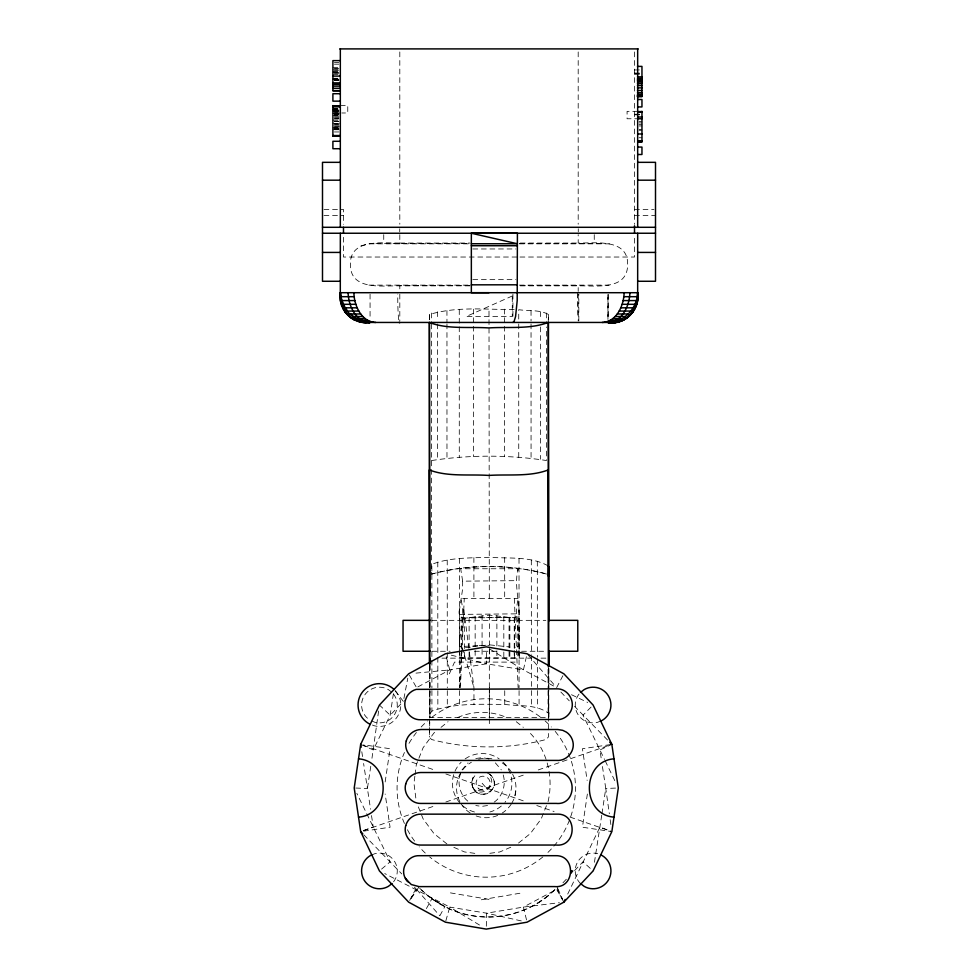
<?xml version="1.0" encoding="UTF-8"?>
<svg xmlns="http://www.w3.org/2000/svg" width="978" height="978" viewBox="0 0 978 978"><rect width="100%" height="100%" fill="white"/><g stroke="black" fill="none" stroke-linecap="round" stroke-linejoin="round"><path stroke-width="0.73" stroke-dasharray="4.89 3.67" d="M469.941 285.845L399.806 285.857C382.581 285.454 350.417 290.869 350.368 264.708C349.611 238.265 382.691 243.216 399.806 243.057L399.806 234.647M459.623 639.331L459.623 644.037M489.342 692.668L489.342 689.686M520.259 285.845L578.194 285.845C595.419 285.466 627.583 290.857 627.631 264.708C628.389 238.265 595.309 243.216 578.194 243.057L578.194 234.647M578.817 320.955L578.817 294.195M429.819 664.857L429.88 717.424L429.88 690.725M462.655 581.164L462.631 588.915L459.611 609.16L459.611 657.962L519.245 657.962L519.11 615.602C519.281 599.917 514.11 584.355 518.096 568.756L460.699 568.756L462.655 581.164L516.543 580.651M577.582 292.935L577.57 296.762A26.284 1.1 90 0 0 578.022 317.642L578.194 317.642M459.611 609.16C456.983 616.861 463.535 620.052 470.296 617.497L514.379 617.595L519.11 615.602M460.455 687.693L464.244 598.487M486.323 926.203L486.592 913.183L523.413 907.083L559.379 902.694M429.403 691.458L429.415 717.424L548.805 717.424L548.389 690.627M548.34 690.676L548.365 736.984L546.335 739.417C509.44 749.368 468.352 749.392 431.457 739.478L429.428 737.045L429.77 721.947M429.88 714.013L431.921 711.092C455.1 702.827 480.491 704.368 504.746 704.404C519.232 706.397 536.653 704.074 548.817 713.475M548.206 322.447L548.462 314.451C539.636 309.549 528.475 311.151 518.731 309.708L518.731 319.61M429.354 319.782L429.538 314.464C457.386 305.967 488.303 309.806 517.289 309.647M459.599 651.238L459.611 687.693L461.482 649.93M461.567 648.414L463.584 607.631L473.951 687.693L473.963 704.429M459.611 687.693L460.626 676.69M414.855 776.202L413.963 783.268L416.102 800.261M415.027 774.784L416.286 764.869L418.376 759.6M548.059 801.679C553.915 776.752 547.02 748.72 528.047 731.116M471.775 782.033L473.095 776.935L474.672 774.833M514.978 795.676L515.993 787.987M378.608 711.03L371.677 760.334M385.161 781.948L390.075 748.732L363.608 744.808M587.362 794.026L582.436 827.229L610.382 831.373M393.388 693.72L390.173 715.199L373.241 749.955L360.674 744.368L434.293 769.943M370.772 766.263L367.41 788.488L370.552 809.234M601.727 815.163L594.233 863.611M601.959 813.684L605.773 788.488L602.399 766.263M403.914 698.5L407.802 678.17M526.409 656.703L523.413 669.906L555.308 686.898M459.611 638.891L461.787 626.116A27.897 10.672 90 0 0 461.848 603.402L460.699 598.487L518.096 598.487M517.949 600.431L517.362 602.888A27.311 10.452 -90 0 0 517.435 625.602L519.037 643.561M445.846 920.824L449.758 907.083L384.733 873.562M460.662 773.378C456.714 783.378 460.247 795.982 469.147 802.156M418.902 758.28L423.095 747.73L433.939 732.999L436.286 731.116M546.482 805.627L541.237 818.818L530.406 833.537L517.448 843.904M449.367 673.818L454.513 662.106L518.01 662.106M567.705 894.075L599.942 827.021L610.529 831.08M489.452 774.136C506.494 787.73 475.467 805.774 472.068 784.283M556.641 687.607L563.878 673.818M439.868 915.763L444.856 906.606L428.217 896.056L418.67 887.401L409.476 900.921M426.384 908.586L431.934 898.745L444.856 906.606M472.839 787.559L472.105 784.662M414.427 887.156L416.542 889.369L409.427 900.872L414.965 890.53L416.115 891.166M462.019 769.857L467.973 762.877M431.567 323.962L431.64 574.098C468.376 563.854 509.893 563.939 546.751 574.037M562.973 882.743L567.191 878.33M574.575 870.603L583.01 861.777L593.096 870.933M591.079 707.07L583.01 715.199L604.526 759.466M489.868 792.094L490.663 791.312M537.191 903.501L547.766 896.056L557.301 887.401L558.352 891.985L563.878 902.144L556.641 889.369L523.413 907.083L526.739 920.824M419.733 888.354L428.217 896.056L438.78 903.501L450.271 909.381A95.661 95.661 0 0 0 547.79 896.129L556.25 888.354M381.579 869.1L390.173 861.777L356.836 793.366M494.183 802.156C503.083 795.982 506.604 783.378 502.668 773.378M441.005 727.351L448.058 721.703M472.777 787.339C479.819 799.613 499.232 785.493 488.658 774.833M417.863 686.898L449.758 669.906L486.592 663.793L523.413 669.906L490.1 649.245M457.655 717.559C472.839 710.676 491.494 710.676 506.677 717.559M510.785 847.205L499.819 851.948L489.526 853.354M600.712 721.018L597.717 722.265A17.836 17.836 0 0 1 580.48 692.424M371.799 854.943L374.806 853.696A17.836 17.836 0 0 1 392.044 883.55M517.704 646.556L519.11 645.333M548.022 565.797C530.479 556.03 508.707 558.707 489.281 557.301C470.1 558.059 450.027 557.313 431.848 564.306L431.885 658.744M431.64 574.098C468.523 564.159 509.611 564.135 546.506 574.049M363.461 830.579L373.241 827.021L371.444 815.163M363.559 830.591L435.736 805.53M445.846 802.021L526.677 773.953M538.23 769.943L611.849 744.368L599.942 749.955L601.507 760.334M360.906 245.906L368.559 243.84L469.183 243.84M470.296 617.497L489.489 615.125L507.423 617.155M472.729 646.654L489.489 644.857L509.856 646.996M431.579 460.54C469.379 454.733 508.646 454.733 546.445 460.528L546.433 326.994M481.298 899.784L522.105 892.877M514.624 647.302L515.382 647.191M610.382 744.588L582.436 748.732L587.142 780.432M363.608 831.153L390.075 827.229L385.161 794.026M475.797 758.512L481.665 757.681L487.533 758.512L491.641 760.334M487.533 805.554L481.665 806.385L475.797 805.554M415.98 673.121L449.758 669.906L445.455 653.769M470.296 647.24L463.853 647.803L459.611 646.103M615.529 788.097L605.773 788.488L609.331 813.757M477.79 645.627L461.922 646.507L473.951 687.693M479.171 645.578L489.318 645.382M459.623 614.392L519.037 613.829M462.9 617.949L515.382 617.46M334.39 62.421L338.853 62.421M334.39 64.169L338.853 64.169M332.899 67.348L338.853 67.348M334.39 68.497L338.853 68.497M332.899 69.145L338.853 69.206M634.514 69.951L641.959 69.951M334.39 70.159L338.853 70.159M332.899 71.15L338.853 71.076M332.899 71.981L338.853 71.981M332.899 72.506L338.853 72.506M334.39 72.678L338.853 72.629M634.514 73.13L641.959 73.13M634.514 73.301L641.959 73.301M334.39 73.729L338.853 73.729M332.899 74.255L338.853 74.255M634.514 74.279L641.959 74.279M332.899 78.289L338.853 78.289M332.899 78.705L338.853 78.705M332.899 79.022L338.853 79.022M332.899 79.242L338.853 79.242M334.39 79.536L338.853 79.536M332.899 79.634L338.853 79.634M334.39 79.78L338.853 79.78M334.39 80.428L338.853 80.44M334.39 80.612L338.853 80.612M340.332 105.563L347.765 105.563L347.765 112.983L341.823 112.983M332.899 108.802L338.853 108.827M332.899 108.961L338.853 109.023M332.899 109.108L338.853 109.267M332.899 109.475L338.853 109.475M332.899 109.585L338.853 109.634M332.899 109.695L338.853 109.719M332.899 109.915L338.853 110.001M332.899 110.612L338.853 110.697M332.899 110.82L338.853 110.82M332.899 111.04L338.853 110.942M332.899 111.223L338.853 111.223M637.668 111.345L627.081 111.345L627.081 118.766L637.668 118.766M334.39 111.614L338.853 111.614M334.39 112.201L340.332 112.201M332.899 113.118L338.853 113.118M332.899 113.216L338.853 113.216M334.39 113.375L340.332 113.375M334.39 113.851L338.853 113.851M334.39 114.035L338.853 114.035M634.514 114.243L641.959 114.181M634.514 114.524L641.959 114.426M334.39 114.732L338.853 114.732M634.514 114.585L641.959 114.609M634.514 114.805L641.959 114.891M332.899 115.612L338.853 115.612M334.39 116.076L338.853 116.076M334.39 117.128L338.853 117.189M334.39 118.167L338.853 118.167M334.39 118.9L338.853 118.888M332.899 120.16L338.853 120.16M334.39 121.248L338.853 121.248M334.39 121.431L338.853 121.431M639.099 121.394L641.959 121.394M639.099 122.91L641.959 122.91M334.39 123.424L340.332 123.424M332.899 123.705L338.853 123.705M334.39 124.512L338.853 124.389M639.099 124.671L641.959 124.683M334.39 125.221L338.853 125.221M639.099 125.954L641.959 125.954M334.39 126.651L340.332 126.651M334.39 127.189L338.853 127.189M332.899 127.715L338.853 127.825M332.899 128.191L338.853 128.191M334.39 128.473L338.853 128.473M334.39 129.023L338.853 129.023M334.39 129.353L338.853 129.353M332.899 129.463L338.853 129.463M639.099 129.487L641.959 129.487M334.39 129.732L338.853 129.732M639.099 130.294L641.959 130.294M334.39 131.957L338.853 131.957M639.099 137.739L641.959 137.739M323.999 209.451L343.486 209.451L343.486 224.329M634.514 209.451L654.013 209.451M323.999 215.404L343.486 215.404M634.514 215.404L655.505 215.404M399.806 243.057L469.941 243.057M520.259 243.057L578.194 243.057M375.943 243.363L469.134 243.363M519.55 243.363L602.057 243.363M519.489 243.84L609.441 243.84M472.826 248.962L515.932 248.962M516.946 257.031L343.486 257.031L343.486 234.732M519.978 257.031L634.514 257.031L634.514 234.732M472.826 279.647L515.932 279.647M368.95 285.124L469.244 285.124M519.391 285.124L609.049 285.124M469.941 285.625L399.806 285.625L399.806 291.334M520.259 285.625L578.194 285.625L578.194 291.334M431.921 620.345L545.871 620.345M431.921 651.262L450.149 651.262M474.464 651.262L498.768 651.262M521.567 651.262L545.871 651.262M441.934 658.145L530.333 658.145M541.005 658.145L548.621 658.145M355.674 788.036L367.41 788.488L363.596 763.488M474.807 853.354L464.513 851.948L453.547 847.205M450.418 892.877L491.225 899.784M521.286 920.909L486.592 913.183L449.758 907.083L482.35 926.741M451.335 655.199L486.592 663.793L486.31 649.685M445.846 773.953L526.677 802.021M536.788 805.53L554.11 811.544M569.991 817.058L611.849 831.593M372.422 725.053L374.586 725.859A21.382 21.382 0 0 0 394.036 689.429L403.352 701.409L390.173 715.199L379.427 705.04M371.799 721.018L374.806 722.265A17.836 17.836 0 0 0 392.044 692.424M571.494 694.71L587.692 702.448M431.934 898.745L438.829 903.366L450.32 909.198A96.247 96.247 0 0 0 547.766 896.056L547.79 896.129M391.567 692.057L388.352 689.588A17.836 17.836 0 0 0 364.281 695.615A17.836 17.836 0 0 0 369.525 719.869M516.274 721.703L523.34 727.351M446.885 843.904L433.939 833.537L423.095 818.818L417.337 804.307M495.357 762.877L501.311 769.857M607.582 740.053L574.575 706.373M363.828 834.821L401.775 873.916M560.859 692.021L569.294 700.847M416.542 889.369L439.477 915.396M528.059 654.893L555.651 686.483M482.166 783.268L486.262 787.987M409.354 675.065L416.542 687.607M605.186 760.823L615.028 781.19M557.9 888.733L562.68 899.467M361.799 751.727L362.691 757.608M610.174 819.698L611.226 827.131M514.33 598.487L518.12 687.693M429.77 665.529L429.88 717.424M548.768 669.404L548.805 717.424L548.328 668.487M608.218 294.195L608.23 319.464M548.805 668.023L548.805 687.693M548.071 669.404L548.083 687.693M548.083 690.615L548.096 712.595M537.313 561.238L537.362 657.216M537.362 658.744L537.374 687.693M537.374 690.602L537.387 708.035M531.323 560.039L531.372 654.258M531.372 655.773L531.396 687.693M531.396 690.639L531.396 706.825M519.012 558.548L519.061 649.71M519.061 651.226L519.073 687.693M519.073 690.627L519.086 705.346M504.672 557.619L504.685 598.487M504.734 690.725L504.746 704.404M489.306 598.487L489 308.975M489.33 648.402L489.342 717.424L489.342 687.693M473.89 557.631L473.914 598.487M459.55 558.572L459.587 649.722M459.611 690.639L459.623 705.37M447.227 560.076L447.276 651.226M447.276 652.754L447.301 687.693M447.301 690.639L447.301 706.874M437.777 562.032L437.826 655.896M437.826 657.412L437.851 687.693M437.851 690.712L437.851 708.818M431.885 660.272L431.909 687.693M431.909 690.615L431.921 711.092M429.868 665.272L429.88 687.693M429.391 665.48L429.403 689.93M429.428 718.928L429.428 737.045M634.514 51.944L634.514 224.329M594.257 234.647L594.257 243.094M578.194 51.944L578.194 224.243M578.267 228.779L578.267 231.762M578.194 294.06L578.194 320.955M548.462 314.451L548.462 319.782M546.433 313.033L546.433 322.447M540.492 311.713L540.492 319.757M540.492 326.994L540.504 459.208M531.042 310.576L531.042 320.955M531.042 323.962L531.066 458.071M518.963 607.424L518.963 657.962M518.731 323.95L518.743 457.203M517.949 568.756L517.949 570.7M517.814 616.776L517.814 657.962M514.624 617.57L514.624 651.874M514.624 653.39L514.624 657.962M514.232 617.583L514.232 648.989M514.232 650.48L514.232 657.962M512.924 294.195L512.924 319.464M509.856 617.265L509.856 657.962M509.073 617.216L509.073 657.962M504.391 309.158L504.404 456.665M503.817 616.336L503.817 650.529M503.817 652.008L503.817 657.962M496.885 615.431L496.885 649.429M496.885 650.847L496.885 657.962M489.489 615.125L489.489 644.857M489.489 649.221L489.489 657.962M489.342 718.769L489.342 727.045M482.081 615.431L482.081 645.174M482.081 649.429L482.081 657.962M475.149 616.348L475.149 646.079M475.149 650.529L475.149 657.962M473.609 309.17L473.621 456.665M469.11 617.57L469.11 647.302M469.11 651.874L469.11 657.962M464.342 617.998L464.342 657.962M461.151 617.509L461.151 651.262M461.151 652.607L461.151 657.962M459.269 309.72L459.281 457.215M446.946 310.588L446.958 322.447M446.958 323.962L446.97 458.083M437.508 311.725L437.508 319.757M437.508 323.962L437.521 459.22M431.567 313.046L431.567 322.447M429.538 314.464L429.538 322.447M399.806 51.944L399.806 224.243M399.733 228.779L399.733 231.762M399.806 294.195L399.806 320.955M383.743 234.647L383.743 243.094M370.063 294.195L370.063 319.464M580.48 883.55A17.836 17.836 0 0 1 597.717 853.696M555.198 731.385A89.194 89.194 0 0 1 547.252 853.073M542.863 856.924A89.194 89.194 0 0 1 429.66 856.924M425.271 853.073A89.194 89.194 0 0 1 419.22 846.814M414.611 841.104A89.194 89.194 0 0 1 406.934 828.757M404.427 823.464A89.194 89.194 0 0 1 404.427 752.498M409.012 743.378A89.194 89.194 0 0 1 416.396 732.522M421.176 726.996A89.194 89.194 0 0 1 427.435 720.933M431.958 717.216A89.194 89.194 0 0 1 540.565 717.216M545.088 720.933A89.194 89.194 0 0 1 551.347 726.996M512.631 774.246A29.731 29.731 0 0 1 512.007 802.852M511.347 803.953A29.731 29.731 0 0 1 502.227 813.06M497.643 815.456A29.731 29.731 0 0 1 472.521 814.356M470.296 813.06A29.731 29.731 0 0 1 461.176 803.953M459.892 801.715A29.731 29.731 0 0 1 460.516 773.121M462.667 769.882A29.731 29.731 0 0 1 471.396 762.229M478.56 759.258A29.731 29.731 0 0 1 493.951 759.258M502.227 762.901A29.731 29.731 0 0 1 511.347 772.009M503.193 762.253A29.731 29.731 0 0 1 504.941 802.388M501.286 806.043A29.731 29.731 0 0 1 489.868 811.997M474.477 811.997A29.731 29.731 0 0 1 461.139 762.253M465.125 758.916A29.731 29.731 0 0 1 499.22 758.916M487.313 772.913A11.149 11.149 0 0 1 492.545 789.173A11.149 11.149 0 0 1 475.626 791.495A11.149 11.149 0 0 1 476.274 774.442M398.718 319.782A26.247 1.809 90 0 1 397.753 294.06M512.276 295.979L466.2 316.517L512.276 316.505L512.276 295.979M338.853 110.282L332.899 110.257L338.853 110.331M607.949 319.464L607.937 294.195L607.937 319.464M478.841 788.867A7.066 7.066 0 0 0 490.125 784.124A7.066 7.066 0 0 0 480.369 776.728A7.066 7.066 0 0 0 478.841 788.867"/><path stroke-width="1.47" d="M548.022 565.797L548.744 566.678L548.536 576.482L548.462 322.447M602.191 322.447C616.763 321.884 623.817 305.429 624.135 292.703M629.881 292.703C629.563 305.429 622.509 321.884 607.937 322.447A27.286 25.44 -90 0 0 637.668 292.703L637.668 233.241M360.674 744.368L354.207 787.987L360.674 831.593L379.427 870.933L408.645 902.144L445.455 922.193L486.262 929.1L527.069 922.193L563.878 902.144L593.096 870.933L611.849 831.593L618.316 787.987L611.849 744.368L593.096 705.04L563.878 673.818L527.069 653.769L486.262 646.861L445.455 653.769L408.645 673.818L379.427 705.04L360.674 744.368L361.114 747.314M635.981 303.058L636.654 300.576L623.133 300.576M634.319 307.825L635.651 304.305L622.118 304.305M563.878 902.144L565.15 899.454M633.781 308.901L630.798 313.975M632.864 311.921L630.235 315.014A26.259 26.247 -90 0 1 607.961 322.447C623.94 322.85 637.228 308.253 637.668 292.703A26.284 26.284 0 0 1 607.937 322.447C624.551 325.344 640.566 309.329 637.668 292.703L637.338 296.689L623.805 296.689M570.846 873.366L572.692 870.933L571.005 870.933M580.48 692.424L584.172 689.588A17.836 17.836 0 0 1 608.548 696.116A17.836 17.836 0 0 1 602.02 720.48L600.712 721.018M392.044 883.55L388.352 886.374A17.836 17.836 0 0 1 363.975 879.845A17.836 17.836 0 0 1 370.503 855.481L371.799 854.943M512.924 322.447L514.049 321.53L515.577 316.517L517.203 300.576L517.411 233.241L471.347 233.241L471.347 292.703L489 292.703M613.988 758.818C581.164 761.41 581.164 814.552 613.988 817.143M358.523 817.143C391.359 814.552 391.359 761.41 358.523 758.818M354.281 319.782L361.982 322.337L370.063 322.447A26.284 26.284 0 0 1 340.307 292.703L340.332 233.241M339.806 48.9L638.194 48.9M340.332 60.612L332.899 60.612L332.899 90.844L340.332 90.844M637.497 66.394L641.959 66.394L641.959 96.626L637.497 96.626M332.899 76.101L340.332 76.101M637.497 76.859L641.959 76.859M637.497 78.411L641.959 78.411M637.497 79.511L641.959 79.511M637.497 80.037L641.959 80.037M637.497 80.685L641.959 80.685M637.497 81.981L641.959 81.981M332.899 82.873L340.332 82.873M637.497 83.595L641.959 83.595M332.899 84.377L340.332 84.377M637.497 85.563L641.959 85.563M332.899 86.137L340.332 86.137M637.497 87.873L641.959 87.873M332.899 88.277L340.332 88.277M637.497 90.489L641.959 90.489M332.899 90.587L340.332 90.599M637.497 92.69L641.959 92.69M340.332 93.717L332.899 93.717L332.899 101.15L340.332 101.15M637.497 94.353L641.959 94.353M637.497 95.392L641.959 95.392M637.497 95.636L641.959 95.636M637.497 95.942L641.959 95.942M637.497 96.125L641.959 96.125M637.497 96.37L641.959 96.382M637.668 99.499L641.959 99.499L641.959 106.932L637.668 106.932M332.899 105.795L340.332 105.722M332.899 106.174L340.332 106.174M332.899 106.455L340.332 106.455M332.899 106.663L340.332 106.663M637.668 111.578L641.959 111.578M637.668 111.957L641.959 111.957M637.668 117.03L641.959 117.03M637.668 118.766L641.959 118.766M637.668 133.974L641.959 133.974M332.899 135.526L340.332 135.526M332.899 135.918L340.332 135.918M340.332 136.186L332.899 136.186L332.899 105.563M637.668 140.881L641.959 140.881M340.332 141.284L332.899 141.284L332.899 148.717L340.332 148.717M637.668 141.309L641.959 141.309M637.668 141.7L641.959 141.7M637.668 141.969L641.959 141.969L641.959 111.345M637.668 147.067L641.959 147.067L641.959 154.5L637.668 154.5M340.332 162.336L322.495 162.336L322.495 281.273L340.332 281.273M637.668 162.336L655.505 162.336L655.505 281.273L637.668 281.273M322.495 180.184L340.332 180.184M637.668 180.184L655.505 180.184M322.495 227.299L655.505 227.299M322.495 233.241L655.505 233.241M471.347 245.722L517.411 245.747M322.495 252.422L340.332 252.422M637.668 252.422L655.505 252.422M471.347 284.83L517.411 284.806M339.989 292.703L638.011 292.703M375.784 322.447C362.728 322.141 355.491 308.18 354.17 296.689L340.637 296.689L340.307 292.703A33.386 31.125 90 0 0 344.647 306.346M354.843 300.576L341.322 300.576L343.657 307.825L347.178 313.975L360.699 313.975M342.324 304.305L355.858 304.305M360.454 320.381A33.386 31.125 90 0 0 370.063 322.447C354.06 322.887 340.747 308.266 340.307 292.703L340.442 300.796L341.921 304.733M343.657 307.825L357.178 307.825M620.785 307.825L633.133 307.825M345.283 311.065L358.804 311.065M619.172 311.065L630.932 311.065M617.277 313.975L628.365 313.975M352.508 316.517L362.838 316.517M615.138 316.517L625.468 316.517M355.674 318.645L365.173 318.645M612.803 318.645L622.301 318.645M359.06 320.332L367.679 320.332M610.296 320.332L618.915 320.332M358.046 321.359L366.029 322.703M362.63 321.53L370.32 321.53M607.656 321.53L615.345 321.53M366.31 322.239L373.034 322.239M604.942 322.239L611.666 322.239M363.095 322.447L614.881 322.447M430.393 620.345L403.046 620.345L403.046 651.262L430.393 651.262M548.915 620.345L577.778 620.345L577.778 651.262L548.915 651.262M471.347 243.742L517.411 243.766L471.347 233.241M370.063 322.447C355.491 321.884 348.437 305.429 348.119 292.703M370.271 724.233L369.354 723.891A21.382 21.382 0 0 1 362.043 692.595A21.382 21.382 0 0 1 394.036 689.429M600.712 854.943L602.02 855.481A17.836 17.836 0 0 1 608.548 879.845A17.836 17.836 0 0 1 584.172 886.374L580.48 883.55M609.71 742.216L611.849 744.368M360.674 831.593L362.777 833.745M345.1 311.921L350.857 317.642L354.342 319.782A26.247 26.235 90 0 1 345.185 311.921L342.972 308.473M405.65 878.867L411.31 884.54L419.036 886.618L554.648 886.581C575.076 888.623 576.164 854.968 555.663 855.689L419.061 855.689C407.63 855.334 399.647 869.136 405.65 878.867A15.465 15.465 0 0 0 407.203 881.08M405.418 878.317L408.498 882.376M344.195 309.623L345.601 311.921L341.395 304.733M341.493 304.733L343.486 308.473L342.447 305.98M353.84 292.703L354.17 296.689M429.733 658.145L429.77 664.05M548.756 666.373L548.206 322.447C529.697 329.525 508.34 326.603 488.743 327.936C469.147 326.603 447.79 329.537 429.281 322.459L429.391 663.964M429.758 664.221L429.293 469.953C447.802 477.032 469.159 474.098 488.768 475.43C508.364 474.098 529.721 477.019 548.23 469.941L548.328 667.008M548.744 566.678L548.78 621.128M548.792 651.385L548.792 666.519M429.831 595.59L429.538 322.447M637.668 48.9L637.668 227.299M634.514 225.808L634.514 233.241M343.486 227.299L343.486 233.241M340.332 48.9L340.332 227.299M359.317 319.904A33.386 31.125 90 0 1 353.902 316.774M352.899 316.016A33.386 31.125 90 0 1 350.051 313.498M346.738 309.61A33.386 31.125 90 0 1 345.295 307.471M399.806 322.471A26.247 1.809 90 0 1 399.244 322.349M405.736 783.965C403.009 793.378 410.858 803.61 420.65 803.439L556.262 803.415C576.69 805.456 577.766 771.801 557.264 772.522L420.674 772.522C413.841 772.559 407.545 777.376 405.736 783.965M405.332 700.285C402.606 709.698 410.454 719.942 420.247 719.759L559.893 719.466A33.069 22.347 56.3 0 0 569.734 712.889C576.641 703.243 568.719 688.451 556.873 688.842L416.273 689.368A9.401 5.232 -37.4 0 0 406.885 696.556L405.332 700.285M406.249 740.969C403.535 750.37 411.371 760.615 421.163 760.444L556.788 760.407C566.555 761.226 575.052 751.52 572.949 741.96A10.966 7.408 56.3 0 0 566.372 732.119L562.753 730.334L557.79 729.515L421.2 729.515C414.366 729.551 408.07 734.38 406.249 740.969M405.736 825.591C403.009 835.004 410.858 845.236 420.65 845.065L556.262 845.041C576.69 847.082 577.766 813.427 557.264 814.148L420.674 814.148C413.841 814.173 407.545 819.002 405.736 825.591"/></g></svg>
